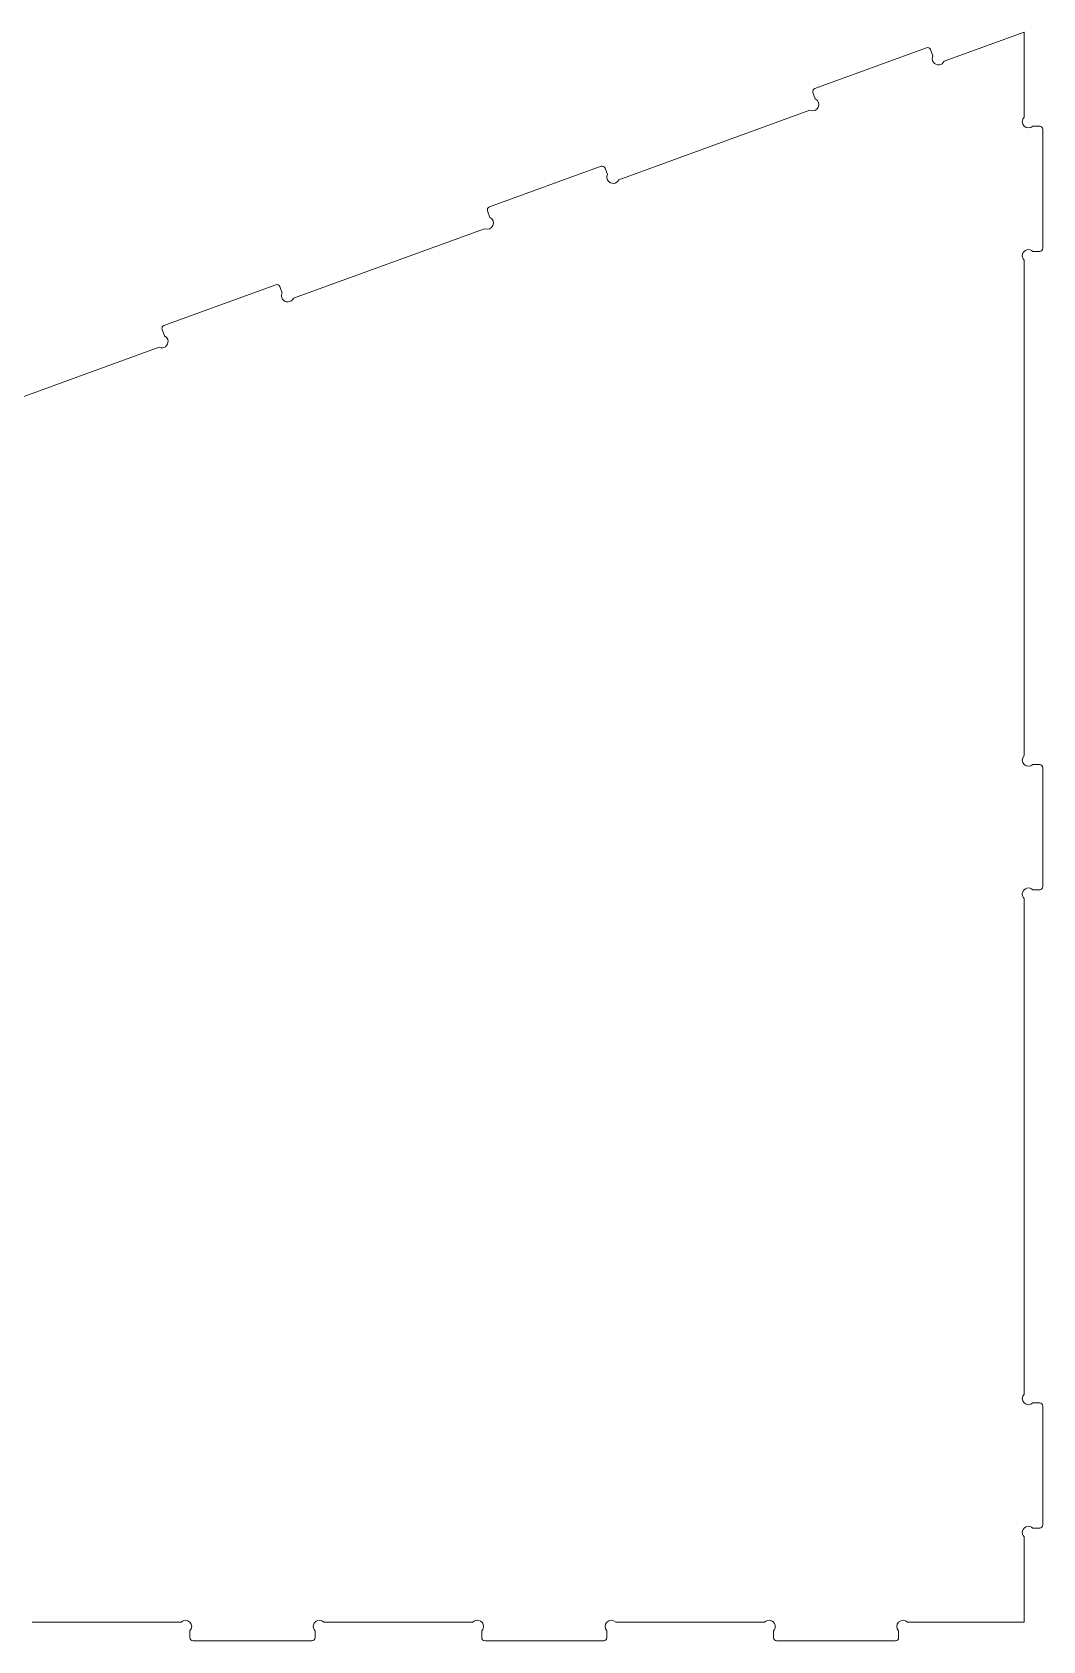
# Model space of a CAD drawing. Header units: millimetres. Extents: x 10 to 1438, y -669 to -10.
# Drawn here: x 379 to 702, y -524 to -10 of the extents above; entities that cross this region are included whole.
import ezdxf

# ---------------------------------------------------------------- set-up
doc = ezdxf.new("R2010")
doc.units = ezdxf.units.MM
doc.layers.add('Cut', color=7, linetype='Continuous', lineweight=0)

msp = doc.modelspace()

# ---------------------------------------------------------------- linework, layer by layer
at = {"layer": 'Cut'}
msp.add_lwpolyline([(358.41, -133.04), (419.52, -110.8, 1), (421.21, -107.17), (420.47, -105.13, -0.414214), (421.06, -103.85), (456.77, -90.86, -0.414213), (458.05, -91.45), (458.8, -93.49, 1), (462.42, -95.18), (523.53, -72.94, 1), (525.22, -69.32), (524.48, -67.28, -0.414214), (525.07, -66), (560.78, -53, -0.414214), (562.06, -53.6), (562.81, -55.64, 1), (566.43, -57.33), (627.54, -35.09, 1), (629.23, -31.46), (628.49, -29.42, -0.414214), (629.08, -28.14), (664.79, -15.14, -0.414214), (666.07, -15.74), (666.82, -17.78, 1), (670.44, -19.47), (695.97, -10.18), (695.97, -37.35, 1), (698.8, -40.18), (700.97, -40.18, -0.414214), (701.97, -41.18), (701.97, -79.18, -0.414214), (700.97, -80.18), (698.8, -80.18, 1), (695.97, -83.01), (695.97, -241.23, 1), (698.8, -244.06), (700.97, -244.06, -0.414214), (701.97, -245.06), (701.97, -283.06, -0.414214), (700.97, -284.06), (698.8, -284.06, 1), (695.97, -286.89), (695.97, -445.12, 1), (698.8, -447.95), (700.97, -447.95, -0.414214), (701.97, -448.95), (701.97, -486.95, -0.414214), (700.97, -487.95), (698.8, -487.95, 1), (695.97, -490.78), (695.97, -517.95), (658.7, -517.95, 1), (655.87, -520.78), (655.87, -522.95, -0.414214), (654.87, -523.95), (616.87, -523.95, -0.414214), (615.87, -522.95), (615.87, -520.78, 1), (613.05, -517.95), (565.44, -517.95, 1), (562.61, -520.78), (562.61, -522.95, -0.414214), (561.61, -523.95), (523.61, -523.95, -0.414214), (522.61, -522.95), (522.61, -520.78, 1), (519.78, -517.95), (472.17, -517.95, 1), (469.34, -520.78), (469.34, -522.95, -0.414214), (468.34, -523.95), (430.34, -523.95, -0.414214), (429.34, -522.95), (429.34, -520.78, 1), (426.51, -517.95), (378.9, -517.95, 1)], format="xyb", dxfattribs=at)

doc.saveas('drawing.dxf')
